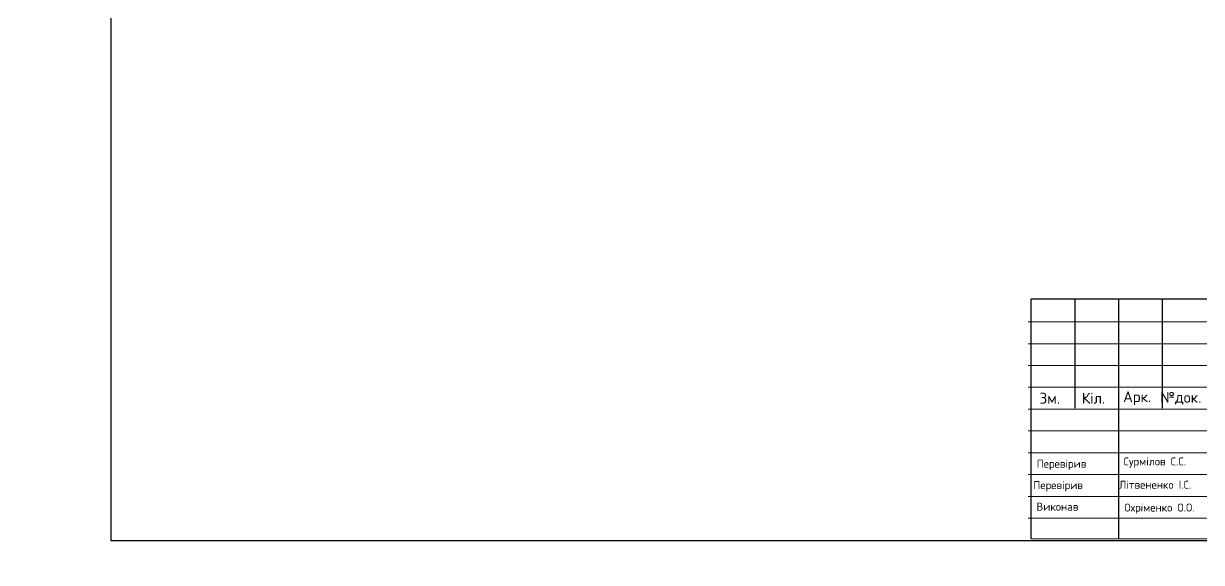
# Model space of a CAD drawing. Header units: millimetres. Extents: x -689206 to 4969298, y -1019800 to 703299.
# Drawn here: x 771506 to 852369, y -677850 to -640833 of the extents above; entities that cross this region are included whole.
import ezdxf

# ---------------------------------------------------------------- set-up
doc = ezdxf.new("R2010")
doc.units = ezdxf.units.MM
doc.layers.add('внешняярамка', color=7, linetype='Continuous', lineweight=5, plot=False)
doc.layers.add('Штамп', color=7, linetype='Continuous', lineweight=5)
doc.styles.get("Standard").update_dxf_attribs({"font": 'arial.ttf'})

msp = doc.modelspace()

# ---------------------------------------------------------------- linework, layer by layer
at = {"layer": 'внешняярамка', "lineweight": 5, "ltscale": 50, "const_width": 3}
msp.add_lwpolyline([(771507.8, -677848.6), (897406.5, -677848.6), (897406.5, -588820.3), (771507.8, -588820.3), (771507.8, -677848.6)], dxfattribs=at)
at = {"layer": 'Штамп'}
for p, q in [((859943.1, -662822.5), (840462.2, -662822.5)), ((859943.1, -665819.6), (840462.2, -665819.6))]:
    msp.add_line(p, q, dxfattribs=at)
at = {"layer": 'Штамп', "lineweight": 30}
for points in [[(777503, -676349.8), (895907.7, -676349.8), (895907.7, -590319.1), (777503, -590319.1)], [(896135, -676274.1), (840689.6, -676233.5), (840689.6, -659749.7), (896135.1, -659749.7)]]:
    msp.add_lwpolyline(points, close=True, dxfattribs=at)
for points in [[(843686.6, -659749.7), (843686.6, -667242.4)], [(846683.7, -659749.7), (846683.7, -676237.9)], [(849680.7, -659749.7), (849680.7, -667242.4)]]:
    msp.add_lwpolyline(points, dxfattribs=at)
at = {"layer": 'Штамп'}
for points in [[(840462.2, -661324), (859943.1, -661324)], [(840462.2, -664321.1), (859943.1, -664321.1)], [(840462.2, -667318.1), (859943.1, -667318.1)], [(840462.2, -668816.6), (859943.1, -668816.6)], [(840462.2, -670315.2), (859943.1, -670315.2)], [(840462.2, -671813.7), (859943.1, -671813.7)], [(840462.2, -673312.2), (859943.1, -673312.2)], [(859943.1, -674810.8), (840462.2, -674810.8)]]:
    msp.add_lwpolyline(points, dxfattribs=at)

# ---------------------------------------------------------------- texts
at = {"layer": 'Штамп', "attachment_point": 5}
for s, width, insert, char_height in [('\\pxqc;{\\fISOCPEUR|b0|i0|c204|p34;Зм.}', 2997.055, (841960.7, -666568.9), 749.264), ('\\pxqc;{\\fISOCPEUR|b0|i0|c204|p34;Кіл.}', 2997.055, (844957.8, -666568.9), 749.264), ('\\pxqc;{\\fISOCPEUR|b0|i0|c204|p34;Арк.}', 2997.055, (847954.8, -666568.9), 749.264), ('\\pxqc;{\\fISOCPEUR|b0|i0|c204|p34;№док.}', 2997.055, (850951.9, -666568.9), 749.264), ('\\pxql;{\\fISOCPEUR|b0|i0|c204|p34;Перевірив}', 5994.11, (844052.6, -671141.8), 549.404), ('\\pxql;{\\fISOCPEUR|b0|i0|c204|p34;Сурмілов С.С.}', 5994.11, (850020.9, -670987.1), 549.404), ('\\pxql;{\\fISOCPEUR|b0|i0|c204|p34;Перевірив}', 5994.11, (843820.4, -672614.5), 549.404), ('\\pxql;{\\fISOCPEUR|b0|i0|c204|p34;Літвененко І.С.}', 5994.11, (849711.3, -672511.4), 549.404), ('\\pxql;{\\fISOCPEUR|b0|i0|c204|p34;Виконав}', 5994.11, (844040.9, -674019.5), 549.404), ('\\pxql;{\\fISOCPEUR|b0|i0|c204|p34;Охріменко О.О.}', 5994.11, (850072.5, -674154.5), 549.404)]:
    msp.add_mtext_dynamic_manual_height_columns(s, width=width, gutter_width=3746.3, heights=[0], dxfattribs=dict(at, insert=insert, char_height=char_height))

doc.saveas('drawing.dxf')
